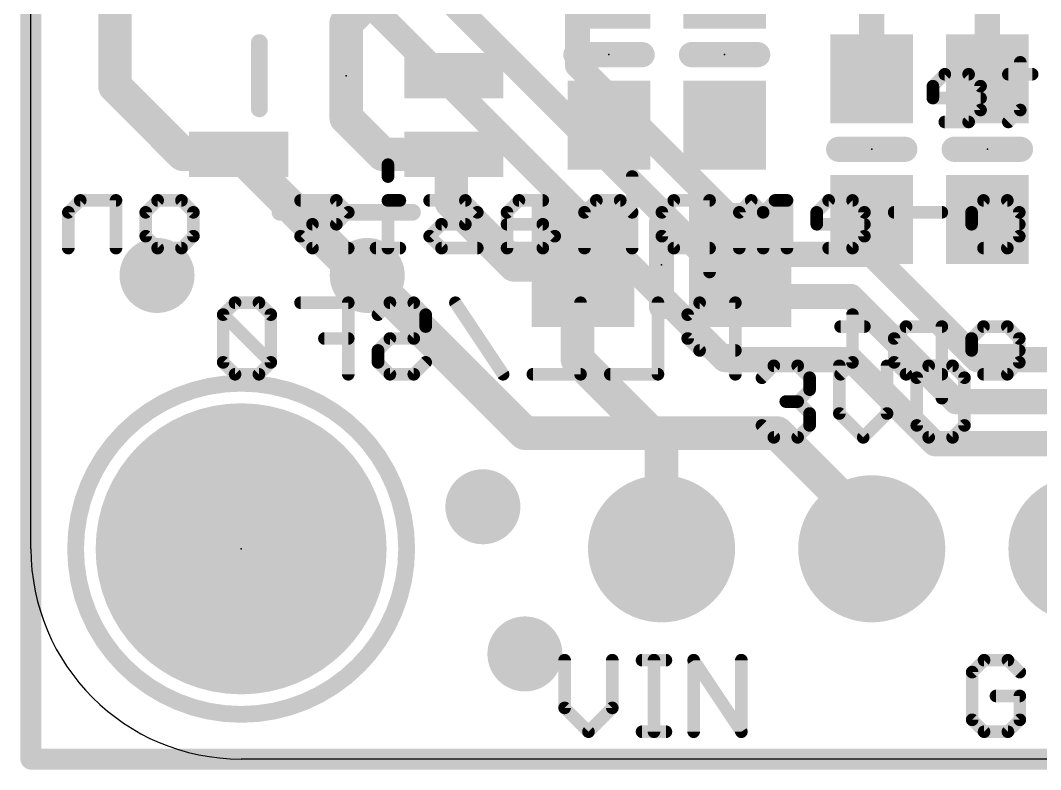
# Model space of a CAD drawing. Extents: x -0.1 to 38.3, y -0.1 to 25.5.
# Drawn here: x -0.13 to 12.2, y -0.13 to 8.92 of the extents above; entities that cross this region are included whole.
import ezdxf

# ---------------------------------------------------------------- set-up
doc = ezdxf.new("R2010")
doc.units = 0
for name, color, linetype in [('1', 12, 'CONTINUOUS'), ('16', 132, 'CONTINUOUS'), ('17', 110, 'CONTINUOUS'), ('18', 110, 'CONTINUOUS'), ('20', 53, 'CONTINUOUS'), ('21', 40, 'CONTINUOUS'), ('22', 6, 'CONTINUOUS'), ('23', 53, 'CONTINUOUS')]:
    doc.layers.add(name, color=color, linetype=linetype)

# ---------------------------------------------------------------- blocks, each defined once
blk = doc.blocks.new('RECT')
blk.add_solid([(-0.5, -0.5), (0.5, -0.5), (-0.5, 0.5), (0.5, 0.5)])
blk = doc.blocks.new('ROUNDP')
at = {"const_width": 0.5}
blk.add_lwpolyline([(0, -0.25, 1), (0, 0.25, 1), (0, -0.25)], format="xyb", dxfattribs=at)
blk = doc.blocks.new('ROUNDV')
at = {"const_width": 0.5}
blk.add_lwpolyline([(0, -0.25, 1), (0, 0.25, 1), (0, -0.25)], format="xyb", dxfattribs=at)

msp = doc.modelspace()

# ---------------------------------------------------------------- linework, layer by layer
at = {"layer": '1'}
for points, const_width in [([(0, 0), (0, 25.4)], 0.254), ([(1.016, 8.128), (1.016, 13.335)], 0.4064), ([(11.557, 9.586), (11.557, 8.216)], 0.3048), ([(4.125, 9.205), (3.81, 8.89)], 0.4064), ([(10.16, 8.216), (10.16, 9.144)], 0.3048), ([(3.81, 8.89), (3.81, 7.747)], 0.4064), ([(1.839, 7.305), (1.016, 8.128)], 0.4064), ([(3.81, 7.747), (4.252, 7.305)], 0.4064), ([(2.5099, 7.305), (1.839, 7.305)], 0.4064), ([(2.5099, 7.305), (3.9729, 5.842)], 0.4064), ([(4.252, 7.305), (5.1101, 7.305)], 0.4064), ([(5.08, 7.2749), (5.1101, 7.305)], 0.4064), ([(5.08, 6.731), (5.08, 7.2749)], 0.4064), ([(5.842, 5.969), (5.08, 6.731)], 0.4064), ([(6.67, 5.969), (5.842, 5.969)], 0.4064), ([(6.604, 5.903), (6.67, 5.969)], 0.4064), ([(3.9729, 5.842), (4.064, 5.842)], 0.4064), ([(6.604, 4.826), (6.604, 5.903)], 0.4064), ([(7.62, 3.81), (6.604, 4.826)], 0.4064), ([(7.62, 2.54), (7.62, 3.81)], 0.4064), ([(13.716, 0), (0, 0)], 0.254)]:
    msp.add_lwpolyline(points, dxfattribs=dict(at, const_width=const_width))
for points, const_width in [([(3.9116, 8.89, 1), (3.7084, 8.89)], 0.2032), ([(3.7382, 8.9618, 1), (3.8818, 8.8182)], 0.2032), ([(1.0878, 8.1998, 1), (0.9442, 8.0562)], 0.2032), ([(10.0838, 8.216, 1), (10.2362, 8.216)], 0.1524), ([(11.4808, 8.216, 1), (11.6332, 8.216)], 0.1524), ([(0.9144, 8.128, 1), (1.1176, 8.128)], 0.2032), ([(3.8818, 7.8188, 1), (3.7382, 7.6752)], 0.2032), ([(3.7084, 7.747, 1), (3.9116, 7.747)], 0.2032), ([(1.839, 7.4066, 1), (1.839, 7.2034)], 0.2032), ([(1.7672, 7.2332, 1), (1.9108, 7.3768)], 0.2032), ([(2.5817, 7.3768, 1), (2.4381, 7.2332)], 0.2032), ([(2.5099, 7.2034, 1), (2.5099, 7.4066)], 0.2032), ([(4.252, 7.4066, 1), (4.252, 7.2034)], 0.2032), ([(4.1802, 7.2332, 1), (4.3238, 7.3768)], 0.2032), ([(5.1816, 7.2749, 1), (4.9784, 7.2749)], 0.2032), ([(5.0082, 7.3467, 1), (5.1518, 7.2031)], 0.2032), ([(5.1819, 7.2332, 1), (5.0383, 7.3768)], 0.2032), ([(5.1101, 7.2034, 1), (5.1101, 7.4066)], 0.2032), ([(5.1518, 6.8028, 1), (5.0082, 6.6592)], 0.2032), ([(4.9784, 6.731, 1), (5.1816, 6.731)], 0.2032), ([(5.842, 6.0706, 1), (5.842, 5.8674)], 0.2032), ([(6.7418, 5.8972, 1), (6.5982, 6.0408)], 0.2032), ([(6.67, 5.8674, 1), (6.67, 6.0706)], 0.2032), ([(3.9729, 5.9436, 1), (3.9729, 5.7404)], 0.2032), ([(4.064, 5.7404, 1), (4.064, 5.9436)], 0.2032), ([(5.7702, 5.8972, 1), (5.9138, 6.0408)], 0.2032), ([(6.7056, 5.903, 1), (6.5024, 5.903)], 0.2032), ([(6.5322, 5.9748, 1), (6.6758, 5.8312)], 0.2032), ([(3.9011, 5.7702, 1), (4.0447, 5.9138)], 0.2032), ([(6.6758, 4.8978, 1), (6.5322, 4.7542)], 0.2032), ([(6.5024, 4.826, 1), (6.7056, 4.826)], 0.2032), ([(7.7216, 3.81, 1), (7.5184, 3.81)], 0.2032), ([(7.5482, 3.7382, 1), (7.6918, 3.8818)], 0.2032), ([(7.5184, 2.54, 1), (7.7216, 2.54)], 0.2032), ([(0, 0.0635, 1), (0, -0.0635)], 0.127), ([(-0.0635, 0, 1), (0.0635, 0)], 0.127)]:
    msp.add_lwpolyline(points, format="xyb", dxfattribs=dict(at, const_width=const_width))
at = {"layer": '16'}
for points, const_width in [([(0, 0), (0, 25.4)], 0.254), ([(6.604, 8.382), (6.604, 16.764)], 0.3048), ([(1.27, 11.938), (8.382, 4.826)], 0.3048), ([(8.636, 5.588), (2.54, 11.684)], 0.3048), ([(6.604, 8.382), (8.89, 6.096)], 0.3048), ([(8.89, 6.096), (10.16, 6.096)], 0.3048), ([(10.16, 6.096), (11.43, 4.826)], 0.3048), ([(5.969, 3.937), (4.064, 5.842)], 0.4064), ([(9.906, 5.588), (8.636, 5.588)], 0.3048), ([(11.176, 4.318), (9.906, 5.588)], 0.3048), ([(8.382, 4.826), (9.906, 4.826)], 0.3048), ([(9.906, 4.826), (10.922, 3.81)], 0.3048), ([(11.43, 4.826), (16.51, 4.826)], 0.3048), ([(16.002, 4.318), (11.176, 4.318)], 0.3048), ([(9.017, 3.937), (5.969, 3.937)], 0.4064), ([(10.16, 2.794), (9.017, 3.937)], 0.4064), ([(10.922, 3.81), (13.97, 3.81)], 0.3048), ([(10.16, 2.54), (10.16, 2.794)], 0.4064), ([(13.716, 0), (0, 0)], 0.254)]:
    msp.add_lwpolyline(points, dxfattribs=dict(at, const_width=const_width))
for points, const_width in [([(6.6579, 8.4359, 1), (6.5501, 8.3281)], 0.1524), ([(6.5278, 8.382, 1), (6.6802, 8.382)], 0.1524), ([(8.89, 6.1722, 1), (8.89, 6.0198)], 0.1524), ([(8.8361, 6.0421, 1), (8.9439, 6.1499)], 0.1524), ([(10.2139, 6.1499, 1), (10.1061, 6.0421)], 0.1524), ([(10.16, 6.0198, 1), (10.16, 6.1722)], 0.1524), ([(4.1358, 5.9138, 1), (3.9922, 5.7702)], 0.2032), ([(8.636, 5.6642, 1), (8.636, 5.5118)], 0.1524), ([(8.5821, 5.5341, 1), (8.6899, 5.6419)], 0.1524), ([(9.9599, 5.6419, 1), (9.8521, 5.5341)], 0.1524), ([(9.906, 5.5118, 1), (9.906, 5.6642)], 0.1524), ([(8.382, 4.9022, 1), (8.382, 4.7498)], 0.1524), ([(8.3281, 4.7721, 1), (8.4359, 4.8799)], 0.1524), ([(9.9599, 4.8799, 1), (9.8521, 4.7721)], 0.1524), ([(9.906, 4.7498, 1), (9.906, 4.9022)], 0.1524), ([(11.43, 4.9022, 1), (11.43, 4.7498)], 0.1524), ([(11.3761, 4.7721, 1), (11.4839, 4.8799)], 0.1524), ([(11.176, 4.3942, 1), (11.176, 4.2418)], 0.1524), ([(11.1221, 4.2641, 1), (11.2299, 4.3719)], 0.1524), ([(5.969, 4.0386, 1), (5.969, 3.8354)], 0.2032), ([(5.8972, 3.8652, 1), (6.0408, 4.0088)], 0.2032), ([(9.0888, 4.0088, 1), (8.9452, 3.8652)], 0.2032), ([(9.017, 3.8354, 1), (9.017, 4.0386)], 0.2032), ([(10.922, 3.8862, 1), (10.922, 3.7338)], 0.1524), ([(10.8681, 3.7561, 1), (10.9759, 3.8639)], 0.1524), ([(10.2616, 2.794, 1), (10.0584, 2.794)], 0.2032), ([(10.0882, 2.7222, 1), (10.2318, 2.8658)], 0.2032), ([(10.0584, 2.54, 1), (10.2616, 2.54)], 0.2032), ([(0, 0.0635, 1), (0, -0.0635)], 0.127), ([(-0.0635, 0, 1), (0.0635, 0)], 0.127)]:
    msp.add_lwpolyline(points, format="xyb", dxfattribs=dict(at, const_width=const_width))
at = {"layer": '20'}
for p, q in [((0, 2.54), (0, 22.86)), ((35.56, 0), (2.54, 0))]:
    msp.add_line(p, q, dxfattribs=at)
msp.add_arc((2.54, 2.54), 2.54, 180, 270, dxfattribs=at)
at = {"layer": '21'}
for points, const_width in [([(2.76, 7.855), (2.76, 8.655)], 0.2032), ([(6.585, 8.509), (7.385, 8.509)], 0.3048), ([(7.982, 8.509), (8.782, 8.509)], 0.3048), ([(9.76, 7.366), (10.56, 7.366)], 0.3048), ([(11.157, 7.366), (11.957, 7.366)], 0.3048), ([(3.01, 6.605), (4.61, 6.605)], 0.2032), ([(7.62, 6.477), (7.62, 5.461)], 0.3048), ([(8.8329, 4.6065), (8.977, 4.7505)], 0.1524), ([(8.977, 4.7505), (9.2651, 4.7505)], 0.1524), ([(9.2651, 4.7505), (9.4091, 4.6065)], 0.1524), ([(9.7684, 4.7505), (9.7684, 4.1743)], 0.1524), ([(10.3447, 4.1743), (10.3447, 4.7505)], 0.1524), ([(10.848, 4.7505), (10.704, 4.6065)], 0.1524), ([(11.1361, 4.7505), (10.848, 4.7505)], 0.1524), ([(11.2802, 4.6065), (11.1361, 4.7505)], 0.1524), ([(9.4091, 4.6065), (9.4091, 4.4624)], 0.1524), ([(10.704, 4.6065), (10.704, 4.0303)], 0.1524), ([(11.2802, 4.0303), (11.2802, 4.6065)], 0.1524), ([(9.4091, 4.4624), (9.2651, 4.3184)], 0.1524), ([(9.2651, 4.3184), (9.121, 4.3184)], 0.1524), ([(9.2651, 4.3184), (9.4091, 4.1743)], 0.1524), ([(9.4091, 4.1743), (9.4091, 4.0303)], 0.1524), ([(9.7684, 4.1743), (10.0566, 3.8862)], 0.1524), ([(10.0566, 3.8862), (10.3447, 4.1743)], 0.1524), ([(8.977, 3.8862), (8.8329, 4.0303)], 0.1524), ([(9.4091, 4.0303), (9.2651, 3.8862)], 0.1524), ([(10.704, 4.0303), (10.848, 3.8862)], 0.1524), ([(11.1361, 3.8862), (11.2802, 4.0303)], 0.1524), ([(9.2651, 3.8862), (8.977, 3.8862)], 0.1524), ([(10.848, 3.8862), (11.1361, 3.8862)], 0.1524), ([(6.4488, 1.1945), (6.4488, 0.6183)], 0.1524), ([(7.0251, 0.6183), (7.0251, 1.1945)], 0.1524), ([(7.3844, 1.1945), (7.6725, 1.1945)], 0.1524), ([(7.5284, 0.3302), (7.5284, 1.1945)], 0.1524), ([(8.008, 0.3302), (8.008, 1.1945)], 0.1524), ([(8.008, 1.1945), (8.5843, 0.3302)], 0.1524), ([(8.5843, 0.3302), (8.5843, 1.1945)], 0.1524), ([(11.517, 1.1945), (11.3729, 1.0505)], 0.1524), ([(11.8051, 1.1945), (11.517, 1.1945)], 0.1524), ([(11.9491, 1.0505), (11.8051, 1.1945)], 0.1524), ([(11.3729, 1.0505), (11.3729, 0.4743)], 0.1524), ([(11.9491, 0.7624), (11.661, 0.7624)], 0.1524), ([(11.9491, 0.4743), (11.9491, 0.7624)], 0.1524), ([(6.4488, 0.6183), (6.737, 0.3302)], 0.1524), ([(6.737, 0.3302), (7.0251, 0.6183)], 0.1524), ([(11.3729, 0.4743), (11.517, 0.3302)], 0.1524), ([(11.8051, 0.3302), (11.9491, 0.4743)], 0.1524), ([(7.3844, 0.3302), (7.6725, 0.3302)], 0.1524), ([(11.517, 0.3302), (11.8051, 0.3302)], 0.1524)]:
    msp.add_lwpolyline(points, dxfattribs=dict(at, const_width=const_width))
for points, const_width in [([(2.8108, 8.655, 1), (2.7092, 8.655)], 0.1016), ([(6.585, 8.5852, 1), (6.585, 8.4328)], 0.1524), ([(7.385, 8.4328, 1), (7.385, 8.5852)], 0.1524), ([(7.982, 8.5852, 1), (7.982, 8.4328)], 0.1524), ([(8.782, 8.4328, 1), (8.782, 8.5852)], 0.1524), ([(2.7092, 7.855, 1), (2.8108, 7.855)], 0.1016), ([(9.76, 7.4422, 1), (9.76, 7.2898)], 0.1524), ([(10.56, 7.2898, 1), (10.56, 7.4422)], 0.1524), ([(11.157, 7.4422, 1), (11.157, 7.2898)], 0.1524), ([(11.957, 7.2898, 1), (11.957, 7.4422)], 0.1524), ([(3.01, 6.6558, 1), (3.01, 6.5542)], 0.1016), ([(4.61, 6.5542, 1), (4.61, 6.6558)], 0.1016), ([(7.6962, 6.477, 1), (7.5438, 6.477)], 0.1524), ([(7.5438, 5.461, 1), (7.6962, 5.461)], 0.1524), ([(8.977, 4.7886, 1), (8.977, 4.7124)], 0.0762), ([(9.0039, 4.7236, 1), (8.95, 4.7775)], 0.0762), ([(9.292, 4.7775, 1), (9.2381, 4.7236)], 0.0762), ([(9.2651, 4.7124, 1), (9.2651, 4.7886)], 0.0762), ([(9.8065, 4.7505, 1), (9.7303, 4.7505)], 0.0762), ([(10.3828, 4.7505, 1), (10.3066, 4.7505)], 0.0762), ([(10.848, 4.7886, 1), (10.848, 4.7124)], 0.0762), ([(10.875, 4.7236, 1), (10.8211, 4.7775)], 0.0762), ([(11.1631, 4.7775, 1), (11.1092, 4.7236)], 0.0762), ([(11.1361, 4.7124, 1), (11.1361, 4.7886)], 0.0762), ([(2.54, 0.54, 1), (2.54, 4.54, 1), (2.54, 0.54)], 0.2032), ([(8.806, 4.6334, 1), (8.8599, 4.5795)], 0.0762), ([(9.4472, 4.6065, 1), (9.371, 4.6065)], 0.0762), ([(9.3822, 4.5795, 1), (9.4361, 4.6334)], 0.0762), ([(10.677, 4.6334, 1), (10.7309, 4.5795)], 0.0762), ([(10.7421, 4.6065, 1), (10.6659, 4.6065)], 0.0762), ([(11.3183, 4.6065, 1), (11.2421, 4.6065)], 0.0762), ([(11.2532, 4.5795, 1), (11.3071, 4.6334)], 0.0762), ([(9.371, 4.4624, 1), (9.4472, 4.4624)], 0.0762), ([(9.4361, 4.4355, 1), (9.3822, 4.4894)], 0.0762), ([(9.121, 4.3565, 1), (9.121, 4.2803)], 0.0762), ([(9.292, 4.3453, 1), (9.2381, 4.2914)], 0.0762), ([(9.2381, 4.3453, 1), (9.292, 4.2914)], 0.0762), ([(9.2651, 4.2803, 1), (9.2651, 4.3565)], 0.0762), ([(9.4472, 4.1743, 1), (9.371, 4.1743)], 0.0762), ([(9.3822, 4.1474, 1), (9.4361, 4.2013)], 0.0762), ([(9.7954, 4.2013, 1), (9.7415, 4.1474)], 0.0762), ([(9.7303, 4.1743, 1), (9.8065, 4.1743)], 0.0762), ([(10.3066, 4.1743, 1), (10.3828, 4.1743)], 0.0762), ([(10.3716, 4.1474, 1), (10.3177, 4.2013)], 0.0762), ([(8.8599, 4.0572, 1), (8.806, 4.0033)], 0.0762), ([(9.371, 4.0303, 1), (9.4472, 4.0303)], 0.0762), ([(9.4361, 4.0033, 1), (9.3822, 4.0572)], 0.0762), ([(10.7309, 4.0572, 1), (10.677, 4.0033)], 0.0762), ([(10.6659, 4.0303, 1), (10.7421, 4.0303)], 0.0762), ([(11.2421, 4.0303, 1), (11.3183, 4.0303)], 0.0762), ([(11.3071, 4.0033, 1), (11.2532, 4.0572)], 0.0762), ([(8.977, 3.9243, 1), (8.977, 3.8481)], 0.0762), ([(8.95, 3.8593, 1), (9.0039, 3.9131)], 0.0762), ([(9.2381, 3.9131, 1), (9.292, 3.8593)], 0.0762), ([(9.2651, 3.8481, 1), (9.2651, 3.9243)], 0.0762), ([(10.0296, 3.9131, 1), (10.0835, 3.8593)], 0.0762), ([(10.0296, 3.8593, 1), (10.0835, 3.9131)], 0.0762), ([(10.848, 3.9243, 1), (10.848, 3.8481)], 0.0762), ([(10.8211, 3.8593, 1), (10.875, 3.9131)], 0.0762), ([(11.1092, 3.9131, 1), (11.1631, 3.8593)], 0.0762), ([(11.1361, 3.8481, 1), (11.1361, 3.9243)], 0.0762), ([(6.4869, 1.1945, 1), (6.4107, 1.1945)], 0.0762), ([(7.0632, 1.1945, 1), (6.987, 1.1945)], 0.0762), ([(7.3844, 1.2326, 1), (7.3844, 1.1564)], 0.0762), ([(7.5665, 1.1945, 1), (7.4903, 1.1945)], 0.0762), ([(7.6725, 1.1564, 1), (7.6725, 1.2326)], 0.0762), ([(8.0397, 1.2157, 1), (7.9763, 1.1734)], 0.0762), ([(8.0461, 1.1945, 1), (7.9699, 1.1945)], 0.0762), ([(8.6224, 1.1945, 1), (8.5462, 1.1945)], 0.0762), ([(11.517, 1.2326, 1), (11.517, 1.1564)], 0.0762), ([(11.5439, 1.1676, 1), (11.49, 1.2215)], 0.0762), ([(11.832, 1.2215, 1), (11.7781, 1.1676)], 0.0762), ([(11.8051, 1.1564, 1), (11.8051, 1.2326)], 0.0762), ([(11.411, 1.0505, 1), (11.3348, 1.0505)], 0.0762), ([(11.346, 1.0774, 1), (11.3999, 1.0235)], 0.0762), ([(11.9222, 1.0235, 1), (11.9761, 1.0774)], 0.0762), ([(11.661, 0.8005, 1), (11.661, 0.7243)], 0.0762), ([(11.9872, 0.7624, 1), (11.911, 0.7624)], 0.0762), ([(11.9491, 0.7243, 1), (11.9491, 0.8005)], 0.0762), ([(6.4758, 0.6453, 1), (6.4219, 0.5914)], 0.0762), ([(6.4107, 0.6183, 1), (6.4869, 0.6183)], 0.0762), ([(6.987, 0.6183, 1), (7.0632, 0.6183)], 0.0762), ([(7.052, 0.5914, 1), (6.9981, 0.6453)], 0.0762), ([(11.3999, 0.5012, 1), (11.346, 0.4473)], 0.0762), ([(11.3348, 0.4743, 1), (11.411, 0.4743)], 0.0762), ([(11.911, 0.4743, 1), (11.9872, 0.4743)], 0.0762), ([(11.9761, 0.4473, 1), (11.9222, 0.5012)], 0.0762), ([(6.71, 0.3571, 1), (6.7639, 0.3033)], 0.0762), ([(6.71, 0.3033, 1), (6.7639, 0.3571)], 0.0762), ([(7.3844, 0.3683, 1), (7.3844, 0.2921)], 0.0762), ([(7.6725, 0.2921, 1), (7.6725, 0.3683)], 0.0762), ([(8.5526, 0.3091, 1), (8.616, 0.3513)], 0.0762), ([(11.517, 0.3683, 1), (11.517, 0.2921)], 0.0762), ([(11.49, 0.3033, 1), (11.5439, 0.3571)], 0.0762), ([(11.7781, 0.3571, 1), (11.832, 0.3033)], 0.0762), ([(11.8051, 0.2921, 1), (11.8051, 0.3683)], 0.0762), ([(7.4903, 0.3302, 1), (7.5665, 0.3302)], 0.0762), ([(7.9699, 0.3302, 1), (8.0461, 0.3302)], 0.0762), ([(8.5462, 0.3302, 1), (8.6224, 0.3302)], 0.0762)]:
    msp.add_lwpolyline(points, format="xyb", dxfattribs=dict(at, const_width=const_width))
at = {"layer": '22', "const_width": 0.1524}
for points in [[(11.9543, 8.4165), (11.9543, 7.8403)], [(11.0425, 8.2724), (10.8984, 8.1284)], [(11.3306, 8.2724), (11.0425, 8.2724)], [(11.4746, 8.1284), (11.3306, 8.2724)], [(12.0983, 8.2724), (11.8102, 8.2724)], [(10.8984, 8.1284), (10.8984, 7.9843)], [(11.4746, 7.8403), (11.4746, 8.1284)], [(10.8984, 7.9843), (11.4746, 7.9843)], [(11.3306, 7.6962), (11.4746, 7.8403)], [(11.9543, 7.8403), (11.8102, 7.6962)], [(11.0425, 7.6962), (11.3306, 7.6962)], [(4.3142, 7.1806), (4.3142, 7.0365)], [(7.2648, 7.0365), (7.2648, 6.1722)], [(0.5958, 6.7484), (0.4518, 6.6044)], [(1.028, 6.7484), (0.5958, 6.7484)], [(1.028, 6.1722), (1.028, 6.7484)], [(1.3873, 6.6044), (1.5314, 6.7484)], [(1.5314, 6.7484), (1.8195, 6.7484)], [(1.8195, 6.7484), (1.9635, 6.6044)], [(3.6905, 6.7484), (3.2583, 6.7484)], [(3.8346, 6.6044), (3.6905, 6.7484)], [(4.4582, 6.7484), (4.3142, 6.7484)], [(4.3142, 6.7484), (4.3142, 6.1722)], [(5.2497, 6.7484), (4.8175, 6.7484)], [(5.3938, 6.6044), (5.2497, 6.7484)], [(5.8971, 6.7484), (5.753, 6.6044)], [(6.1852, 6.7484), (5.8971, 6.7484)], [(6.8326, 6.7484), (6.6886, 6.6044)], [(7.1207, 6.7484), (6.8326, 6.7484)], [(7.2648, 6.6044), (7.1207, 6.7484)], [(7.7681, 6.7484), (7.6241, 6.6044)], [(8.2003, 6.7484), (7.7681, 6.7484)], [(8.2003, 5.8841), (8.2003, 6.7484)], [(8.7037, 6.7484), (8.5596, 6.6044)], [(8.8477, 6.6044), (8.7037, 6.7484)], [(8.9918, 6.7484), (8.8477, 6.6044)], [(9.1358, 6.7484), (8.9918, 6.7484)], [(9.1358, 6.1722), (9.1358, 6.7484)], [(9.6392, 6.7484), (9.4951, 6.6044)], [(9.9273, 6.7484), (9.6392, 6.7484)], [(10.0714, 6.6044), (9.9273, 6.7484)], [(11.5102, 6.7484), (11.3662, 6.6044)], [(11.7983, 6.7484), (11.5102, 6.7484)], [(11.9424, 6.6044), (11.7983, 6.7484)], [(0.4518, 6.6044), (0.4518, 6.1722)], [(1.3873, 6.3163), (1.3873, 6.6044)], [(1.9635, 6.6044), (1.9635, 6.3163)], [(3.6905, 6.4603), (3.8346, 6.6044)], [(5.2497, 6.4603), (5.3938, 6.6044)], [(5.753, 6.6044), (5.753, 6.1722)], [(6.6886, 6.6044), (6.6886, 6.1722)], [(7.6241, 6.6044), (7.6241, 6.3163)], [(8.5596, 6.6044), (8.5596, 6.1722)], [(8.8477, 6.6044), (8.8477, 6.1722)], [(9.4951, 6.6044), (9.4951, 6.4603)], [(10.0714, 6.3163), (10.0714, 6.6044)], [(11.0069, 6.6044), (10.4306, 6.6044)], [(11.3662, 6.6044), (11.3662, 6.4603)], [(11.9424, 6.3163), (11.9424, 6.6044)], [(3.2583, 6.3163), (3.4024, 6.4603)], [(3.4024, 6.4603), (3.6905, 6.4603)], [(4.8175, 6.3163), (4.9616, 6.4603)], [(4.9616, 6.4603), (5.2497, 6.4603)], [(6.1852, 6.4603), (5.753, 6.4603)], [(6.3293, 6.3163), (6.1852, 6.4603)], [(9.4951, 6.4603), (10.0714, 6.4603)], [(11.3662, 6.4603), (11.9424, 6.4603)], [(1.5314, 6.1722), (1.3873, 6.3163)], [(1.9635, 6.3163), (1.8195, 6.1722)], [(3.4024, 6.1722), (3.2583, 6.3163)], [(4.9616, 6.1722), (4.8175, 6.3163)], [(6.1852, 6.1722), (6.3293, 6.3163)], [(7.6241, 6.3163), (7.7681, 6.1722)], [(9.9273, 6.1722), (10.0714, 6.3163)], [(11.7983, 6.1722), (11.9424, 6.3163)], [(1.8195, 6.1722), (1.5314, 6.1722)], [(3.8346, 6.1722), (3.4024, 6.1722)], [(4.4582, 6.1722), (4.1701, 6.1722)], [(5.3938, 6.1722), (4.9616, 6.1722)], [(5.753, 6.1722), (6.1852, 6.1722)], [(7.7681, 6.1722), (8.2003, 6.1722)], [(9.6392, 6.1722), (9.9273, 6.1722)], [(11.5102, 6.1722), (11.7983, 6.1722)], [(2.4669, 5.5125), (2.3228, 5.3685)], [(2.755, 5.5125), (2.4669, 5.5125)], [(2.899, 5.3685), (2.755, 5.5125)], [(3.8346, 5.5125), (3.2583, 5.5125)], [(3.8346, 4.6482), (3.8346, 5.5125)], [(4.1939, 5.3685), (4.3379, 5.5125)], [(4.3379, 5.5125), (4.626, 5.5125)], [(4.626, 5.5125), (4.7701, 5.3685)], [(5.7056, 4.6482), (5.1294, 5.5125)], [(6.6411, 5.5125), (6.6411, 4.6482)], [(7.5766, 5.5125), (7.5766, 4.6482)], [(8.08, 5.5125), (7.9359, 5.3685)], [(8.5122, 5.5125), (8.08, 5.5125)], [(8.5122, 4.6482), (8.5122, 5.5125)], [(2.3228, 5.3685), (2.3228, 4.7923)], [(2.899, 4.7923), (2.3228, 5.3685)], [(2.899, 4.7923), (2.899, 5.3685)], [(4.7701, 5.3685), (4.7701, 5.2244)], [(7.9359, 5.3685), (7.9359, 5.0804)], [(9.9273, 5.3685), (9.9273, 4.7923)], [(4.7701, 5.2244), (4.626, 5.0804)], [(10.0713, 5.2244), (9.7832, 5.2244)], [(10.5747, 5.2244), (10.4306, 5.0804)], [(11.0069, 5.2244), (10.5747, 5.2244)], [(11.0069, 4.3601), (11.0069, 5.2244)], [(11.5102, 5.2244), (11.3662, 5.0804)], [(11.7983, 5.2244), (11.5102, 5.2244)], [(11.9424, 5.0804), (11.7983, 5.2244)], [(3.8346, 5.0804), (3.5464, 5.0804)], [(4.3379, 5.0804), (4.1939, 4.9363)], [(4.626, 5.0804), (4.3379, 5.0804)], [(7.9359, 5.0804), (8.08, 4.9363)], [(10.4306, 5.0804), (10.4306, 4.7923)], [(11.3662, 5.0804), (11.3662, 4.9363)], [(11.9424, 4.7923), (11.9424, 5.0804)], [(4.1939, 4.9363), (4.1939, 4.7923)], [(8.08, 4.9363), (8.5122, 4.9363)], [(11.3662, 4.9363), (11.9424, 4.9363)], [(2.3228, 4.7923), (2.4669, 4.6482)], [(2.755, 4.6482), (2.899, 4.7923)], [(4.1939, 4.7923), (4.3379, 4.6482)], [(4.626, 4.6482), (4.7701, 4.7923)], [(9.9273, 4.7923), (9.7832, 4.6482)], [(10.4306, 4.7923), (10.5747, 4.6482)], [(11.7983, 4.6482), (11.9424, 4.7923)], [(2.4669, 4.6482), (2.755, 4.6482)], [(4.3379, 4.6482), (4.626, 4.6482)], [(6.6411, 4.6482), (6.0649, 4.6482)], [(7.5766, 4.6482), (7.0004, 4.6482)], [(10.5747, 4.6482), (11.0069, 4.6482)], [(11.5102, 4.6482), (11.7983, 4.6482)]]:
    msp.add_lwpolyline(points, dxfattribs=at)
at = {"layer": '22', "const_width": 0.0762}
for points in [[(11.9924, 8.4165, 1), (11.9162, 8.4165)], [(11.0425, 8.3105, 1), (11.0425, 8.2343)], [(11.0694, 8.2455, 1), (11.0155, 8.2994)], [(11.3575, 8.2994, 1), (11.3036, 8.2455)], [(11.3306, 8.2343, 1), (11.3306, 8.3105)], [(11.8102, 8.3105, 1), (11.8102, 8.2343)], [(12.0983, 8.2343, 1), (12.0983, 8.3105)], [(10.9365, 8.1284, 1), (10.8603, 8.1284)], [(10.8715, 8.1553, 1), (10.9253, 8.1014)], [(11.5127, 8.1284, 1), (11.4365, 8.1284)], [(11.4477, 8.1014, 1), (11.5016, 8.1553)], [(10.8984, 8.0224, 1), (10.8984, 7.9462)], [(10.8603, 7.9843, 1), (10.9365, 7.9843)], [(11.4746, 7.9462, 1), (11.4746, 8.0224)], [(11.5016, 7.8133, 1), (11.4477, 7.8672)], [(11.9812, 7.8133, 1), (11.9273, 7.8672)], [(11.0425, 7.7343, 1), (11.0425, 7.6581)], [(11.3306, 7.6581, 1), (11.3306, 7.7343)], [(11.4365, 7.8403, 1), (11.5127, 7.8403)], [(11.9162, 7.8403, 1), (11.9924, 7.8403)], [(11.3036, 7.7231, 1), (11.3575, 7.6693)], [(11.7833, 7.7231, 1), (11.8371, 7.6693)], [(4.3523, 7.1806, 1), (4.2761, 7.1806)], [(4.2761, 7.0365, 1), (4.3523, 7.0365)], [(7.3029, 7.0365, 1), (7.2267, 7.0365)], [(0.5958, 6.7865, 1), (0.5958, 6.7103)], [(0.6228, 6.7215, 1), (0.5689, 6.7754)], [(1.0661, 6.7484, 1), (0.9899, 6.7484)], [(1.028, 6.7103, 1), (1.028, 6.7865)], [(1.5314, 6.7865, 1), (1.5314, 6.7103)], [(1.5583, 6.7215, 1), (1.5044, 6.7754)], [(1.8464, 6.7754, 1), (1.7925, 6.7215)], [(1.8195, 6.7103, 1), (1.8195, 6.7865)], [(3.2583, 6.7865, 1), (3.2583, 6.7103)], [(3.7174, 6.7754, 1), (3.6636, 6.7215)], [(3.6905, 6.7103, 1), (3.6905, 6.7865)], [(4.3142, 6.7865, 1), (4.3142, 6.7103)], [(4.3523, 6.7484, 1), (4.2761, 6.7484)], [(4.4582, 6.7103, 1), (4.4582, 6.7865)], [(4.8175, 6.7865, 1), (4.8175, 6.7103)], [(5.2766, 6.7754, 1), (5.2228, 6.7215)], [(5.2497, 6.7103, 1), (5.2497, 6.7865)], [(5.8971, 6.7865, 1), (5.8971, 6.7103)], [(5.924, 6.7215, 1), (5.8702, 6.7754)], [(6.1852, 6.7103, 1), (6.1852, 6.7865)], [(6.8326, 6.7865, 1), (6.8326, 6.7103)], [(6.8596, 6.7215, 1), (6.8057, 6.7754)], [(7.1477, 6.7754, 1), (7.0938, 6.7215)], [(7.1207, 6.7103, 1), (7.1207, 6.7865)], [(7.7681, 6.7865, 1), (7.7681, 6.7103)], [(7.7951, 6.7215, 1), (7.7412, 6.7754)], [(8.2384, 6.7484, 1), (8.1622, 6.7484)], [(8.2003, 6.7103, 1), (8.2003, 6.7865)], [(8.7306, 6.7754, 1), (8.6767, 6.7215)], [(8.7306, 6.7215, 1), (8.6767, 6.7754)], [(8.9918, 6.7865, 1), (8.9918, 6.7103)], [(9.0187, 6.7215, 1), (8.9648, 6.7754)], [(9.1739, 6.7484, 1), (9.0977, 6.7484)], [(9.1358, 6.7103, 1), (9.1358, 6.7865)], [(9.6392, 6.7865, 1), (9.6392, 6.7103)], [(9.6661, 6.7215, 1), (9.6122, 6.7754)], [(9.9542, 6.7754, 1), (9.9004, 6.7215)], [(9.9273, 6.7103, 1), (9.9273, 6.7865)], [(11.5102, 6.7865, 1), (11.5102, 6.7103)], [(11.5372, 6.7215, 1), (11.4833, 6.7754)], [(11.8253, 6.7754, 1), (11.7714, 6.7215)], [(11.7983, 6.7103, 1), (11.7983, 6.7865)], [(0.4248, 6.6313, 1), (0.4787, 6.5774)], [(0.4899, 6.6044, 1), (0.4137, 6.6044)], [(1.4254, 6.6044, 1), (1.3492, 6.6044)], [(1.3604, 6.6313, 1), (1.4142, 6.5774)], [(2.0016, 6.6044, 1), (1.9254, 6.6044)], [(1.9366, 6.5774, 1), (1.9905, 6.6313)], [(3.8615, 6.5774, 1), (3.8076, 6.6313)], [(3.8076, 6.5774, 1), (3.8615, 6.6313)], [(5.4207, 6.5774, 1), (5.3668, 6.6313)], [(5.3668, 6.5774, 1), (5.4207, 6.6313)], [(5.7912, 6.6044, 1), (5.7149, 6.6044)], [(5.7261, 6.6313, 1), (5.78, 6.5774)], [(6.6616, 6.6313, 1), (6.7155, 6.5774)], [(6.7267, 6.6044, 1), (6.6505, 6.6044)], [(7.2379, 6.5774, 1), (7.2917, 6.6313)], [(7.5971, 6.6313, 1), (7.651, 6.5774)], [(7.6622, 6.6044, 1), (7.586, 6.6044)], [(8.5977, 6.6044, 1), (8.5215, 6.6044)], [(8.5327, 6.6313, 1), (8.5865, 6.5774)], [(8.8858, 6.6044, 1), (8.8096, 6.6044)], [(8.8208, 6.6313, 1), (8.8747, 6.5774)], [(8.8208, 6.5774, 1), (8.8747, 6.6313)], [(9.5332, 6.6044, 1), (9.457, 6.6044)], [(9.4682, 6.6313, 1), (9.5221, 6.5774)], [(10.1095, 6.6044, 1), (10.0333, 6.6044)], [(10.0444, 6.5774, 1), (10.0983, 6.6313)], [(10.4306, 6.6425, 1), (10.4306, 6.5663)], [(11.0069, 6.5663, 1), (11.0069, 6.6425)], [(11.3392, 6.6313, 1), (11.3931, 6.5774)], [(11.4043, 6.6044, 1), (11.3281, 6.6044)], [(11.9805, 6.6044, 1), (11.9043, 6.6044)], [(11.9154, 6.5774, 1), (11.9693, 6.6313)], [(3.4024, 6.4984, 1), (3.4024, 6.4222)], [(3.4293, 6.4334, 1), (3.3754, 6.4873)], [(3.6905, 6.4222, 1), (3.6905, 6.4984)], [(4.9616, 6.4984, 1), (4.9616, 6.4222)], [(4.9885, 6.4334, 1), (4.9346, 6.4873)], [(5.2497, 6.4222, 1), (5.2497, 6.4984)], [(5.753, 6.4984, 1), (5.753, 6.4222)], [(6.2122, 6.4873, 1), (6.1583, 6.4334)], [(6.1852, 6.4222, 1), (6.1852, 6.4984)], [(9.4951, 6.4984, 1), (9.4951, 6.4222)], [(10.0714, 6.4222, 1), (10.0714, 6.4984)], [(11.3662, 6.4984, 1), (11.3662, 6.4222)], [(11.9424, 6.4222, 1), (11.9424, 6.4984)], [(3.6636, 6.4873, 1), (3.7174, 6.4334)], [(5.2228, 6.4873, 1), (5.2766, 6.4334)], [(9.457, 6.4603, 1), (9.5332, 6.4603)], [(11.3281, 6.4603, 1), (11.4043, 6.4603)], [(1.4142, 6.3432, 1), (1.3604, 6.2893)], [(1.3492, 6.3163, 1), (1.4254, 6.3163)], [(1.9254, 6.3163, 1), (2.0016, 6.3163)], [(1.9905, 6.2893, 1), (1.9366, 6.3432)], [(3.2853, 6.3432, 1), (3.2314, 6.2893)], [(3.2314, 6.3432, 1), (3.2853, 6.2893)], [(4.8445, 6.3432, 1), (4.7906, 6.2893)], [(4.7906, 6.3432, 1), (4.8445, 6.2893)], [(6.3562, 6.2893, 1), (6.3023, 6.3432)], [(6.3023, 6.2893, 1), (6.3562, 6.3432)], [(7.651, 6.3432, 1), (7.5971, 6.2893)], [(7.586, 6.3163, 1), (7.6622, 6.3163)], [(10.0333, 6.3163, 1), (10.1095, 6.3163)], [(10.0983, 6.2893, 1), (10.0444, 6.3432)], [(11.9043, 6.3163, 1), (11.9805, 6.3163)], [(11.9693, 6.2893, 1), (11.9154, 6.3432)], [(0.4137, 6.1722, 1), (0.4899, 6.1722)], [(0.9899, 6.1722, 1), (1.0661, 6.1722)], [(1.5314, 6.2103, 1), (1.5314, 6.1341)], [(1.5044, 6.1453, 1), (1.5583, 6.1991)], [(1.7925, 6.1991, 1), (1.8464, 6.1453)], [(1.8195, 6.1341, 1), (1.8195, 6.2103)], [(3.4024, 6.2103, 1), (3.4024, 6.1341)], [(3.3754, 6.1453, 1), (3.4293, 6.1991)], [(3.8346, 6.1341, 1), (3.8346, 6.2103)], [(4.1701, 6.2103, 1), (4.1701, 6.1341)], [(4.2761, 6.1722, 1), (4.3523, 6.1722)], [(4.4582, 6.1341, 1), (4.4582, 6.2103)], [(4.9616, 6.2103, 1), (4.9616, 6.1341)], [(4.9346, 6.1453, 1), (4.9885, 6.1991)], [(5.3938, 6.1341, 1), (5.3938, 6.2103)], [(5.753, 6.2103, 1), (5.753, 6.1341)], [(5.7149, 6.1722, 1), (5.7912, 6.1722)], [(6.1583, 6.1991, 1), (6.2122, 6.1453)], [(6.1852, 6.1341, 1), (6.1852, 6.2103)], [(6.6505, 6.1722, 1), (6.7267, 6.1722)], [(7.2267, 6.1722, 1), (7.3029, 6.1722)], [(7.7681, 6.2103, 1), (7.7681, 6.1341)], [(7.7412, 6.1453, 1), (7.7951, 6.1991)], [(8.2003, 6.1341, 1), (8.2003, 6.2103)], [(8.5215, 6.1722, 1), (8.5977, 6.1722)], [(8.8096, 6.1722, 1), (8.8858, 6.1722)], [(9.0977, 6.1722, 1), (9.1739, 6.1722)], [(9.6392, 6.2103, 1), (9.6392, 6.1341)], [(9.9004, 6.1991, 1), (9.9542, 6.1453)], [(9.9273, 6.1341, 1), (9.9273, 6.2103)], [(11.5102, 6.2103, 1), (11.5102, 6.1341)], [(11.7714, 6.1991, 1), (11.8253, 6.1453)], [(11.7983, 6.1341, 1), (11.7983, 6.2103)], [(8.1622, 5.8841, 1), (8.2384, 5.8841)], [(2.4669, 5.5506, 1), (2.4669, 5.4744)], [(2.4938, 5.4856, 1), (2.4399, 5.5395)], [(2.7819, 5.5395, 1), (2.728, 5.4856)], [(2.755, 5.4744, 1), (2.755, 5.5506)], [(3.2583, 5.5506, 1), (3.2583, 5.4744)], [(3.8727, 5.5125, 1), (3.7965, 5.5125)], [(3.8346, 5.4744, 1), (3.8346, 5.5506)], [(4.3379, 5.5506, 1), (4.3379, 5.4744)], [(4.3648, 5.4856, 1), (4.311, 5.5395)], [(4.653, 5.5395, 1), (4.5991, 5.4856)], [(4.626, 5.4744, 1), (4.626, 5.5506)], [(5.1611, 5.5337, 1), (5.0977, 5.4914)], [(6.6792, 5.5125, 1), (6.603, 5.5125)], [(7.6147, 5.5125, 1), (7.5385, 5.5125)], [(8.08, 5.5506, 1), (8.08, 5.4744)], [(8.1069, 5.4856, 1), (8.053, 5.5395)], [(8.5503, 5.5125, 1), (8.4741, 5.5125)], [(8.5122, 5.4744, 1), (8.5122, 5.5506)], [(2.3609, 5.3685, 1), (2.2847, 5.3685)], [(2.3498, 5.3954, 1), (2.2959, 5.3415)], [(2.2959, 5.3954, 1), (2.3498, 5.3415)], [(2.9371, 5.3685, 1), (2.8609, 5.3685)], [(2.8721, 5.3415, 1), (2.926, 5.3954)], [(4.1669, 5.3954, 1), (4.2208, 5.3415)], [(4.8082, 5.3685, 1), (4.732, 5.3685)], [(4.7431, 5.3415, 1), (4.797, 5.3954)], [(7.974, 5.3685, 1), (7.8978, 5.3685)], [(7.909, 5.3954, 1), (7.9629, 5.3415)], [(9.9654, 5.3685, 1), (9.8892, 5.3685)], [(4.797, 5.1975, 1), (4.7431, 5.2514)], [(10.6016, 5.1975, 1), (10.5478, 5.2514)], [(11.5372, 5.1975, 1), (11.4833, 5.2514)], [(11.8253, 5.2514, 1), (11.7714, 5.1975)], [(4.732, 5.2244, 1), (4.8082, 5.2244)], [(9.7832, 5.2625, 1), (9.7832, 5.1863)], [(10.0713, 5.1863, 1), (10.0713, 5.2625)], [(10.5747, 5.2625, 1), (10.5747, 5.1863)], [(11.045, 5.2244, 1), (10.9688, 5.2244)], [(11.0069, 5.1863, 1), (11.0069, 5.2625)], [(11.5102, 5.2625, 1), (11.5102, 5.1863)], [(11.7983, 5.1863, 1), (11.7983, 5.2625)], [(3.5464, 5.1185, 1), (3.5464, 5.0423)], [(3.8346, 5.0423, 1), (3.8346, 5.1185)], [(4.3379, 5.1185, 1), (4.3379, 5.0423)], [(4.3648, 5.0534, 1), (4.311, 5.1073)], [(4.5991, 5.1073, 1), (4.653, 5.0534)], [(4.626, 5.0423, 1), (4.626, 5.1185)], [(7.9629, 5.1073, 1), (7.909, 5.0534)], [(7.8978, 5.0804, 1), (7.974, 5.0804)], [(10.4687, 5.0804, 1), (10.3925, 5.0804)], [(10.4037, 5.1073, 1), (10.4576, 5.0534)], [(11.3392, 5.1073, 1), (11.3931, 5.0534)], [(11.4043, 5.0804, 1), (11.3281, 5.0804)], [(11.9805, 5.0804, 1), (11.9043, 5.0804)], [(11.9154, 5.0534, 1), (11.9693, 5.1073)], [(4.1669, 4.9633, 1), (4.2208, 4.9094)], [(4.232, 4.9363, 1), (4.1558, 4.9363)], [(8.08, 4.9744, 1), (8.08, 4.8982)], [(8.053, 4.9094, 1), (8.1069, 4.9633)], [(8.5122, 4.8982, 1), (8.5122, 4.9744)], [(11.3662, 4.9744, 1), (11.3662, 4.8982)], [(11.3281, 4.9363, 1), (11.4043, 4.9363)], [(11.9424, 4.8982, 1), (11.9424, 4.9744)], [(2.3498, 4.8192, 1), (2.2959, 4.7653)], [(2.2847, 4.7923, 1), (2.3609, 4.7923)], [(2.8609, 4.7923, 1), (2.9371, 4.7923)], [(2.926, 4.7653, 1), (2.8721, 4.8192)], [(2.8721, 4.7653, 1), (2.926, 4.8192)], [(4.2208, 4.8192, 1), (4.1669, 4.7653)], [(4.1558, 4.7923, 1), (4.232, 4.7923)], [(4.797, 4.7653, 1), (4.7431, 4.8192)], [(9.8892, 4.7923, 1), (9.9654, 4.7923)], [(9.9542, 4.7653, 1), (9.9003, 4.8192)], [(10.4576, 4.8192, 1), (10.4037, 4.7653)], [(10.3925, 4.7923, 1), (10.4687, 4.7923)], [(11.9043, 4.7923, 1), (11.9805, 4.7923)], [(11.9693, 4.7653, 1), (11.9154, 4.8192)], [(2.4669, 4.6863, 1), (2.4669, 4.6101)], [(2.4399, 4.6213, 1), (2.4938, 4.6751)], [(2.728, 4.6751, 1), (2.7819, 4.6213)], [(2.755, 4.6101, 1), (2.755, 4.6863)], [(3.7965, 4.6482, 1), (3.8727, 4.6482)], [(4.3379, 4.6863, 1), (4.3379, 4.6101)], [(4.311, 4.6213, 1), (4.3648, 4.6751)], [(4.5991, 4.6751, 1), (4.653, 4.6213)], [(4.626, 4.6101, 1), (4.626, 4.6863)], [(5.6739, 4.6271, 1), (5.7373, 4.6693)], [(6.0649, 4.6863, 1), (6.0649, 4.6101)], [(6.603, 4.6482, 1), (6.6792, 4.6482)], [(6.6411, 4.6101, 1), (6.6411, 4.6863)], [(7.0004, 4.6863, 1), (7.0004, 4.6101)], [(7.5385, 4.6482, 1), (7.6147, 4.6482)], [(7.5766, 4.6101, 1), (7.5766, 4.6863)], [(8.4741, 4.6482, 1), (8.5503, 4.6482)], [(9.7563, 4.6751, 1), (9.8102, 4.6213)], [(10.5747, 4.6863, 1), (10.5747, 4.6101)], [(10.5478, 4.6213, 1), (10.6016, 4.6751)], [(11.0069, 4.6101, 1), (11.0069, 4.6863)], [(11.5102, 4.6863, 1), (11.5102, 4.6101)], [(11.7714, 4.6751, 1), (11.8253, 4.6213)], [(11.7983, 4.6101, 1), (11.7983, 4.6863)], [(10.9688, 4.3601, 1), (11.045, 4.3601)]]:
    msp.add_lwpolyline(points, format="xyb", dxfattribs=at)
at = {"layer": '23'}
for p in [(6.985, 8.509), (8.382, 8.509), (3.81, 8.255), (10.16, 7.366), (11.557, 7.366), (7.62, 5.969), (2.54, 2.54)]:
    msp.add_point(p, dxfattribs=at)

# ---------------------------------------------------------------- block references
at = {"layer": '1', "xscale": 1.075, "rotation": 90}
for p in [(6.985, 9.359), (8.382, 9.359), (10.16, 8.216), (11.557, 8.216), (6.985, 7.659), (8.382, 7.659), (10.16, 6.516), (11.557, 6.516)]:
    msp.add_blockref('RECT', p, dxfattribs=at)
at = {"layer": '1', "xscale": 0.55, "yscale": 1.2, "rotation": 90}
for p in [(5.1101, 8.255), (2.5099, 7.305), (5.1101, 7.305)]:
    msp.add_blockref('RECT', p, dxfattribs=at)
at = {"layer": '1', "xscale": 1.24, "yscale": 1.5}
for p in [(6.67, 5.969), (8.57, 5.969)]:
    msp.add_blockref('RECT', p, dxfattribs=at)
at = {"layer": '17', "xscale": 3.516, "yscale": 3.516}
msp.add_blockref('ROUNDP', (2.54, 2.54), dxfattribs=at)
msp.add_blockref('ROUNDP', (2.54, 2.54), dxfattribs=at)
at = {"layer": '17', "xscale": 1.778, "yscale": 1.778, "rotation": 90}
for p in [(7.62, 2.54), (7.62, 2.54), (10.16, 2.54), (10.16, 2.54), (12.7, 2.54), (12.7, 2.54)]:
    msp.add_blockref('ROUNDP', p, dxfattribs=at)
at = {"layer": '18', "xscale": 0.9064, "yscale": 0.9064}
for p in [(1.524, 5.842), (1.524, 5.842), (4.064, 5.842), (4.064, 5.842), (5.461, 3.048), (5.461, 3.048), (5.969, 1.27), (5.969, 1.27)]:
    msp.add_blockref('ROUNDV', p, dxfattribs=at)

doc.saveas('drawing.dxf')
